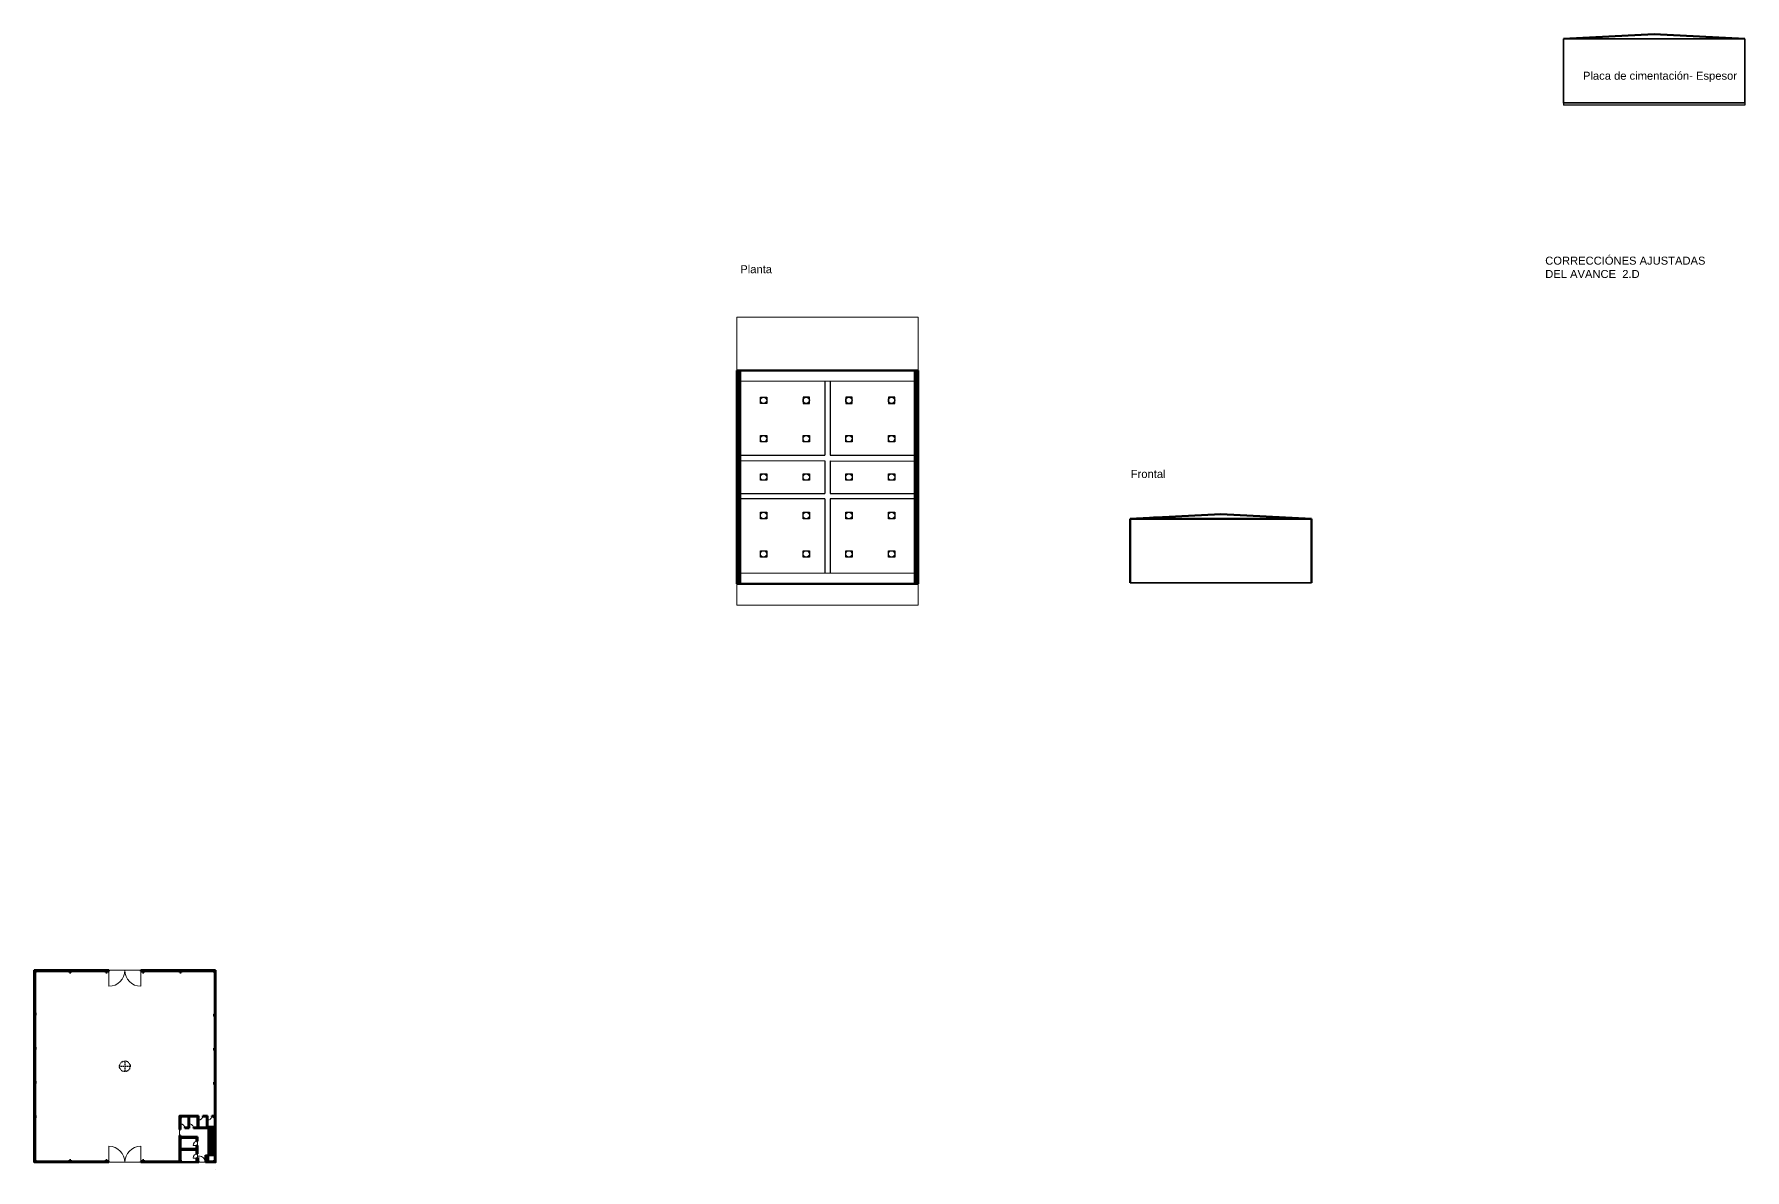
# Model space of a CAD drawing. Header units: metres. Extents: x -17 to 589, y -19 to 237.
# Drawn here: x -17 to 303.7, y -19.4 to 193.5 of the extents above; entities that cross this region are included whole.
import ezdxf

# ---------------------------------------------------------------- set-up
doc = ezdxf.new("R2010")
doc.units = ezdxf.units.M
doc.linetypes.add('HIDDEN2', pattern=[0.1875, 0.125, -0.0625])
for name, color, linetype in [('0 - Sketch', 2, 'HIDDEN2'), ('E-AUXL', 7, 'Continuous'), ('S-FNDN', 7, 'Continuous'), ('S-PLAT', 7, 'Continuous')]:
    doc.layers.add(name, color=color, linetype=linetype)
for name, color, linetype, lineweight in [('A-AREA', 7, 'Continuous', 5), ('A-DOOR', 251, 'Continuous', 18), ('A-FLOR', 252, 'Continuous', 35), ('A-FLOR-LEVL', 145, 'Continuous', 18), ('A-GLAZ', 2, 'Continuous', 18), ('A-ROOF', 226, 'Continuous', 53), ('A-WALL', 7, 'Continuous', 60), ('C-WALL', 7, 'Continuous', 60), ('S-BEAM', 1, 'Continuous', 50), ('S-COLS', 1, 'Continuous', 50), ('S-STRS', 4, 'Continuous', 40), ('S-WALL', 7, 'Continuous', 60)]:
    doc.layers.add(name, color=color, linetype=linetype, lineweight=lineweight)
doc.styles.get("Standard").update_dxf_attribs({"font": 'arial.ttf'})

msp = doc.modelspace()

# ---------------------------------------------------------------- linework, layer by layer
at = {"layer": '0 - Sketch'}
for p, q in [((-1, 0), (1, 0)), ((0, 1), (0, -1))]:
    msp.add_line(p, q, dxfattribs=at)
msp.add_circle((0, 0), 1, dxfattribs=at)
at = {"layer": 'A-AREA'}
for p, q in [((114.74, 86.47), (114.74, 140.47)), ((148.74, 140.47), (114.74, 140.47)), ((114.74, 140.47), (114.74, 128.47)), ((148.74, 86.47), (148.74, 140.47)), ((148.74, 140.47), (148.74, 128.47)), ((148.74, 128.47), (114.74, 128.47)), ((148.74, 92.47), (114.74, 92.47)), ((148.74, 86.47), (148.74, 92.47)), ((114.74, 86.47), (148.74, 86.47))]:
    msp.add_line(p, q, dxfattribs=at)
at = {"layer": 'A-DOOR'}
for p, q in [((-3, 18), (3, 18)), ((3, 18), (-3, 18)), ((-3, 18), (-3, 15)), ((-3, 18), (3, 18)), ((3, 18), (-3, 18)), ((3, 18), (3, 15)), ((10.42, -11.6), (10.42, -11.85)), ((10.42, -11.6), (10.42, -11.85)), ((13.71, -11.6), (12.95, -11.6)), ((16.85, -11.6), (16.39, -11.6)), ((-3, -18), (-3, -15)), ((3, -18), (3, -15)), ((10.42, -13), (10.42, -13.25)), ((10.42, -13), (10.42, -13.25)), ((10.42, -13.25), (11.43, -13.25)), ((11.43, -13.25), (11.53, -13.25)), ((13.45, -14.82), (12.79, -14.82)), ((13.6, -14.01), (13.6, -14.82)), ((-3, -18), (3, -18)), ((3, -18), (-3, -18)), ((-3, -18), (3, -18)), ((3, -18), (-3, -18)), ((13.45, -17.19), (12.79, -17.19)), ((13.6, -16.38), (13.6, -17.19)), ((13.89, -17.85), (13.89, -16.8)), ((13.89, -18), (15.09, -18))]:
    msp.add_line(p, q, dxfattribs=at)
for centre, radius, start, end in [((-3, 18), 3, 270, 0), ((3, 18), 3, 180, 270), ((13.78, -9.27), 0.81, 270.3322, 0.001), ((15.51, -9.27), 0.81, 269.9701, 0.2386), ((10.42, -11.6), 0.81, 359.999, 89.6678), ((12.07, -11.59), 0.81, 359.7614, 90.0299), ((-3, -18), 3, 0, 90), ((3, -18), 3, 90, 180), ((13.6, -14.82), 0.81, 90, 180), ((13.6, -17.19), 0.81, 90, 180), ((13.89, -18), 1.2, 0, 90)]:
    msp.add_arc(centre, radius, start, end, dxfattribs=at)
at = {"layer": 'A-FLOR'}
msp.add_line((188.48, 90.65), (222.48, 90.65), dxfattribs=at)
msp.add_lwpolyline([(269.73, 192.62), (269.73, 180.62), (303.73, 180.62), (303.73, 192.62)], close=True, dxfattribs=at)
at = {"layer": 'A-FLOR-LEVL'}
for p, q in [((10.27, -9.27), (13.78, -9.27)), ((10.27, -9.42), (10.27, -17.85)), ((14.6, -9.27), (15.5, -9.27)), ((16.32, -9.27), (17, -9.27))]:
    msp.add_line(p, q, dxfattribs=at)
at = {"layer": 'A-GLAZ'}
for p, q in [((-10.88, 18), (-13.88, 18)), ((-13.88, 18), (-13.88, 17.85)), ((-10.88, 17.93), (-13.88, 17.93)), ((-13.88, 17.85), (-10.88, 17.85)), ((-10.88, 17.85), (-10.88, 18)), ((-7.88, 17.85), (-7.88, 18)), ((-7.88, 18), (-4.88, 18)), ((-7.88, 17.93), (-4.88, 17.93)), ((-4.88, 17.85), (-7.88, 17.85)), ((-4.88, 18), (-4.88, 17.85)), ((7.12, 18), (4.12, 18)), ((4.12, 18), (4.12, 17.85)), ((4.12, 17.93), (7.12, 17.93)), ((4.12, 17.85), (7.12, 17.85)), ((7.12, 17.85), (7.12, 18)), ((13.53, 18), (10.53, 18)), ((10.53, 18), (10.53, 17.85)), ((10.53, 17.93), (13.53, 17.93)), ((10.53, 17.85), (13.53, 17.85)), ((13.53, 17.85), (13.53, 18)), ((-13.8, -18), (-13.8, -17.85)), ((-13.8, -17.85), (-10.8, -17.85)), ((-10.8, -17.92), (-13.8, -17.92)), ((-10.8, -18), (-13.8, -18)), ((-12.82, -18), (-9.82, -18)), ((-10.8, -17.85), (-10.8, -18)), ((-7.82, -18), (-6.44, -18)), ((7.1, -17.85), (4.1, -17.85)), ((4.1, -17.85), (4.1, -18)), ((4.1, -17.92), (7.1, -17.92)), ((4.1, -18), (7.1, -18)), ((4.46, -18), (6.46, -18)), ((7.1, -18), (7.1, -17.85)), ((7.33, -18), (9.33, -18)), ((13.45, -17.85), (10.52, -17.85)), ((10.52, -17.85), (10.52, -18)), ((10.52, -17.92), (13.45, -17.92)), ((10.52, -18), (13.45, -18)), ((10.88, -18), (12.88, -18)), ((13.45, -18), (13.45, -17.85))]:
    msp.add_line(p, q, dxfattribs=at)
at = {"layer": 'A-ROOF'}
for p, q in [((269.73, 192.62), (286.73, 193.52)), ((286.73, 193.52), (303.73, 192.62)), ((114.74, 128.47), (114.74, 130.47)), ((148.74, 130.47), (114.74, 130.47)), ((114.74, 130.47), (115.14, 130.47)), ((114.74, 90.47), (114.74, 128.47)), ((115.14, 90.47), (115.14, 130.47)), ((148.14, 130.47), (148.14, 130.27)), ((148.74, 130.47), (148.34, 130.47)), ((148.34, 130.27), (148.34, 130.47)), ((148.34, 90.47), (148.34, 130.27)), ((148.74, 128.47), (148.74, 130.47)), ((148.74, 92.47), (148.74, 128.47)), ((188.48, 102.65), (205.48, 103.55)), ((205.48, 103.55), (222.48, 102.65)), ((114.74, 92.47), (114.74, 90.47)), ((148.74, 90.47), (114.74, 90.47)), ((114.74, 90.47), (115.14, 90.47)), ((148.74, 90.47), (148.34, 90.47)), ((148.74, 92.47), (148.74, 92.47)), ((148.74, 92.47), (148.74, 90.47)), ((17, -18), (17, -18))]:
    msp.add_line(p, q, dxfattribs=at)
at = {"layer": 'A-WALL'}
for p, q in [((188.48, 102.65), (188.48, 90.65)), ((222.48, 102.65), (222.48, 90.65)), ((-17, -18), (-17, 18)), ((-17, 18), (-3, 18)), ((-16.85, 17.6), (-16.85, 10)), ((-10.4, 17.85), (-16.75, 17.85)), ((-3.55, 17.85), (-10.15, 17.85)), ((-3.3, 18), (-3, 18)), ((-3, 17.85), (-3.3, 17.85)), ((3, 18), (17, 18)), ((3, 18), (3.3, 18)), ((3.3, 17.85), (3, 17.85)), ((10.28, 17.85), (3.55, 17.85)), ((16.75, 17.85), (10.53, 17.85)), ((16.85, 9.8), (16.85, 17.6)), ((17, -9.42), (17, 18)), ((-16.85, 9.6), (-16.85, 3.6)), ((16.85, 3.4), (16.85, 9.4)), ((-16.85, 3.2), (-16.85, -2.8)), ((16.85, -3), (16.85, 3)), ((-16.85, -3.2), (-16.85, -9.2)), ((16.85, -9.27), (16.85, -3.4)), ((-16.85, -9.6), (-16.85, -17.6)), ((10.27, -9.27), (10.27, -11.6)), ((10.27, -11.6), (10.27, -9.27)), ((10.27, -9.27), (13.78, -9.27)), ((10.52, -9.42), (11.84, -9.42)), ((12.06, -9.42), (13.63, -9.42)), ((13.78, -9.27), (13.71, -9.27)), ((13.78, -11.45), (13.78, -9.27)), ((14.6, -9.27), (15.5, -9.27)), ((15.5, -9.27), (14.6, -9.27)), ((14.6, -9.42), (14.6, -9.27)), ((14.6, -9.42), (15.35, -9.42)), ((17, -9.27), (16.32, -9.27)), ((16.32, -9.27), (17, -9.27)), ((16.32, -9.42), (16.32, -9.27)), ((16.32, -9.42), (16.75, -9.42)), ((17, -11.75), (17, -9.42)), ((10.27, -11.6), (10.27, -11.85)), ((10.27, -11.85), (10.42, -11.85)), ((10.42, -9.67), (10.42, -11.6)), ((10.42, -11.6), (10.42, -10.79)), ((10.42, -11.6), (10.42, -11.85)), ((10.42, -11.6), (10.42, -11.85)), ((11.23, -11.6), (11.23, -11.45)), ((11.23, -11.45), (11.84, -11.45)), ((11.99, -11.6), (11.23, -11.6)), ((11.84, -11.45), (11.26, -11.45)), ((11.99, -11.6), (11.27, -11.6)), ((12.06, -11.6), (11.99, -11.6)), ((12.88, -11.59), (12.88, -11.44)), ((13.63, -11.45), (12.88, -11.45)), ((13.71, -11.6), (12.88, -11.6)), ((13.71, -11.6), (13.56, -11.6)), ((13.71, -11.6), (13.78, -11.6)), ((13.78, -11.45), (15.35, -11.45)), ((15.5, -11.6), (13.78, -11.6)), ((16.85, -11.45), (15.5, -11.45)), ((16.85, -11.6), (15.5, -11.6)), ((16.85, -9.67), (16.85, -11.45)), ((16.85, -11.45), (16.85, -9.67)), ((16.85, -11.6), (16.85, -11.6)), ((16.85, -11.6), (16.85, -11.6)), ((16.85, -11.75), (16.85, -17.6)), ((17, -11.75), (17, -18)), ((10.42, -13), (10.27, -13)), ((10.27, -13), (10.27, -13.25)), ((10.27, -13.25), (10.27, -15.58)), ((10.27, -15.58), (10.27, -17.85)), ((10.42, -13.25), (10.42, -13)), ((10.42, -13), (10.42, -13.25)), ((10.42, -13.25), (10.99, -13.25)), ((11.43, -13.25), (10.42, -13.25)), ((10.42, -13.65), (10.42, -15.5)), ((10.42, -15.65), (10.42, -17.6)), ((10.52, -13.4), (11, -13.4)), ((10.52, -13.4), (11.43, -13.4)), ((10.52, -13.4), (11.03, -13.4)), ((10.99, -13.25), (10.84, -13.25)), ((11.03, -13.4), (10.98, -13.4)), ((11.03, -13.25), (10.99, -13.25)), ((11.43, -13.25), (11.53, -13.25)), ((11.53, -13.4), (11.43, -13.4)), ((11.53, -13.25), (12.34, -13.25)), ((12.34, -13.4), (11.53, -13.4)), ((13.45, -13.25), (12.34, -13.25)), ((12.34, -13.4), (13.45, -13.4)), ((13.45, -13.25), (13.6, -13.25)), ((13.45, -13.4), (13.45, -14.01)), ((13.45, -13.4), (13.45, -14.01)), ((13.6, -14.01), (13.45, -14.01)), ((13.6, -14.82), (13.45, -14.82)), ((13.45, -14.82), (13.45, -15.43)), ((13.45, -16.38), (13.45, -15.73)), ((13.6, -13.25), (13.6, -14.01)), ((13.6, -13.25), (13.6, -14.01)), ((13.6, -14.82), (13.6, -15.58)), ((13.6, -15.58), (13.6, -16.38)), ((13.6, -15.58), (13.6, -16.38)), ((-17, -18), (-3.55, -18)), ((-16.75, -17.85), (-10.4, -17.85)), ((-10.15, -17.85), (-3.55, -17.85)), ((-3.55, -17.85), (-3.55, -18)), ((-3, -17.85), (-3.3, -17.85)), ((-3.3, -18), (-3, -18)), ((3.3, -17.85), (3, -17.85)), ((3, -18), (3.3, -18)), ((10.27, -17.85), (3.55, -17.85)), ((10.27, -17.85), (3.55, -17.85)), ((3.55, -17.85), (3.55, -18)), ((3.55, -18), (13.89, -18)), ((10.12, -18), (13.45, -18)), ((13.45, -16.38), (13.6, -16.38)), ((13.45, -18), (13.45, -17.19)), ((13.6, -17.19), (13.45, -17.19)), ((13.6, -17.19), (13.6, -17.85)), ((13.6, -17.85), (13.89, -17.85)), ((13.6, -17.85), (13.89, -17.85)), ((13.89, -18), (13.89, -17.85)), ((15.09, -17.85), (15.09, -18)), ((15.09, -18), (17, -18)), ((15.15, -17.85), (16.75, -17.85))]:
    msp.add_line(p, q, dxfattribs=at)
at = {"layer": 'C-WALL'}
for p, q in [((-3, 18), (-3, 17.85)), ((-3, 18), (-3, 17.85)), ((3, 17.85), (3, 18)), ((3, 17.85), (3, 18)), ((-3, -18), (-3, -17.85)), ((-3, -18), (-3, -17.85)), ((3, -17.85), (3, -18)), ((3, -17.85), (3, -18))]:
    msp.add_line(p, q, dxfattribs=at)
at = {"layer": 'E-AUXL'}
for p, q in [((275.33, 192.92), (274.13, 192.92)), ((274.13, 192.92), (274.13, 192.86)), ((275.27, 192.92), (275.27, 192.92)), ((275.27, 192.62), (283.27, 192.62)), ((283.27, 193.33), (282.07, 193.33)), ((282.07, 193.33), (282.07, 193.27)), ((290.07, 193.34), (291.27, 193.34)), ((291.27, 193.34), (291.27, 193.28)), ((298.07, 192.92), (299.27, 192.92)), ((299.27, 192.92), (299.27, 192.86)), ((119.15, 125.47), (120.35, 125.47)), ((119.15, 124.27), (119.15, 125.47)), ((120.35, 125.47), (120.35, 124.27)), ((127.15, 125.47), (127.15, 124.27)), ((128.35, 125.47), (127.15, 125.47)), ((128.35, 124.27), (128.35, 125.47)), ((135.15, 125.47), (135.15, 124.27)), ((136.35, 125.47), (135.15, 125.47)), ((135.15, 125.47), (135.15, 124.27)), ((136.35, 125.47), (135.15, 125.47)), ((136.35, 124.27), (136.35, 125.47)), ((136.35, 124.27), (136.35, 125.47)), ((143.15, 125.47), (143.15, 124.27)), ((144.35, 125.47), (143.15, 125.47)), ((143.15, 125.47), (143.15, 124.27)), ((144.35, 125.47), (143.15, 125.47)), ((144.35, 124.27), (144.35, 125.47)), ((144.35, 124.27), (144.35, 125.47)), ((120.35, 124.27), (119.15, 124.27)), ((127.15, 124.27), (128.35, 124.27)), ((135.15, 124.27), (136.35, 124.27)), ((135.15, 124.27), (136.35, 124.27)), ((143.15, 124.27), (144.35, 124.27)), ((143.15, 124.27), (144.35, 124.27)), ((119.15, 118.27), (120.35, 118.27)), ((119.15, 117.07), (119.15, 118.27)), ((120.35, 117.07), (119.15, 117.07)), ((120.35, 118.27), (120.35, 117.07)), ((127.15, 118.27), (128.35, 118.27)), ((127.15, 117.07), (127.15, 118.27)), ((128.35, 117.07), (127.15, 117.07)), ((128.35, 118.27), (128.35, 117.07)), ((135.15, 118.27), (136.35, 118.27)), ((135.15, 117.07), (135.15, 118.27)), ((136.35, 117.07), (135.15, 117.07)), ((136.35, 118.27), (136.35, 117.07)), ((143.15, 118.27), (144.35, 118.27)), ((143.15, 117.07), (143.15, 118.27)), ((144.35, 117.07), (143.15, 117.07)), ((144.35, 118.27), (144.35, 117.07)), ((119.15, 111.07), (120.35, 111.07)), ((119.15, 109.87), (119.15, 111.07)), ((120.35, 109.87), (119.15, 109.87)), ((120.35, 111.07), (120.35, 109.87)), ((127.15, 111.07), (128.35, 111.07)), ((127.15, 109.87), (127.15, 111.07)), ((128.35, 109.87), (127.15, 109.87)), ((128.35, 111.07), (128.35, 109.87)), ((135.15, 111.07), (136.35, 111.07)), ((135.15, 109.87), (135.15, 111.07)), ((136.35, 109.87), (135.15, 109.87)), ((136.35, 111.07), (136.35, 109.87)), ((143.15, 111.07), (144.35, 111.07)), ((143.15, 109.87), (143.15, 111.07)), ((144.35, 109.87), (143.15, 109.87)), ((144.35, 111.07), (144.35, 109.87)), ((119.15, 103.87), (120.35, 103.87)), ((119.15, 102.67), (119.15, 103.87)), ((120.35, 102.67), (119.15, 102.67)), ((120.35, 103.87), (120.35, 102.67)), ((127.15, 103.87), (128.35, 103.87)), ((127.15, 102.67), (127.15, 103.87)), ((128.35, 102.67), (127.15, 102.67)), ((128.35, 103.87), (128.35, 102.67)), ((135.15, 103.87), (136.35, 103.87)), ((135.15, 102.67), (135.15, 103.87)), ((136.35, 102.67), (135.15, 102.67)), ((136.35, 103.87), (136.35, 102.67)), ((143.15, 103.87), (144.35, 103.87)), ((143.15, 102.67), (143.15, 103.87)), ((144.35, 102.67), (143.15, 102.67)), ((144.35, 103.87), (144.35, 102.67)), ((188.48, 102.65), (192.88, 102.65)), ((188.48, 102.65), (194.08, 102.65)), ((194.08, 102.95), (192.88, 102.95)), ((192.88, 102.95), (192.88, 102.89)), ((194.01, 102.95), (194.01, 102.94)), ((194.01, 102.65), (202.01, 102.65)), ((202.01, 103.36), (200.81, 103.36)), ((200.81, 103.36), (200.81, 103.3)), ((202.01, 102.65), (210.01, 102.65)), ((202.01, 102.65), (208.81, 102.65)), ((208.81, 103.37), (210.01, 103.37)), ((210.01, 103.37), (210.01, 103.31)), ((210.01, 102.65), (216.81, 102.65)), ((216.81, 102.95), (218.01, 102.95)), ((218.01, 102.95), (218.01, 102.89)), ((119.15, 96.67), (120.35, 96.67)), ((119.15, 95.47), (119.15, 96.67)), ((120.35, 96.67), (120.35, 95.47)), ((127.15, 96.67), (128.35, 96.67)), ((127.15, 95.47), (127.15, 96.67)), ((128.35, 96.67), (128.35, 95.47)), ((135.15, 96.67), (136.35, 96.67)), ((135.15, 95.47), (135.15, 96.67)), ((136.35, 96.67), (136.35, 95.47)), ((143.15, 96.67), (144.35, 96.67)), ((143.15, 95.47), (143.15, 96.67)), ((144.35, 96.67), (144.35, 95.47)), ((120.35, 95.47), (119.15, 95.47)), ((128.35, 95.47), (127.15, 95.47)), ((136.35, 95.47), (135.15, 95.47)), ((144.35, 95.47), (143.15, 95.47))]:
    msp.add_line(p, q, dxfattribs=at)
for points in [[(274.13, 192.62), (269.73, 192.62), (275.33, 192.62)], [(290.07, 192.62), (283.27, 192.62), (291.27, 192.62), (298.07, 192.62)]]:
    msp.add_lwpolyline(points, dxfattribs=at)
for centre in [(119.75, 124.87), (127.75, 124.87), (135.75, 124.87), (143.75, 124.87), (119.75, 117.67), (127.75, 117.67), (135.75, 117.67), (143.75, 117.67), (119.75, 110.47), (127.75, 110.47), (135.75, 110.47), (143.75, 110.47), (119.75, 103.27), (127.75, 103.27), (135.75, 103.27), (143.75, 103.27), (119.75, 96.07), (127.75, 96.07), (135.75, 96.07), (143.75, 96.07)]:
    msp.add_circle(centre, 0.6, dxfattribs=at)
at = {"layer": 'S-BEAM'}
for p, q in [((114.74, 130.47), (114.74, 129.87)), ((114.74, 130.47), (114.74, 130.47)), ((114.74, 130.47), (115.34, 130.47)), ((114.74, 129.87), (114.74, 90.47)), ((115.34, 130.47), (115.34, 129.87)), ((115.34, 90.77), (115.34, 130.17)), ((148.74, 130.47), (148.14, 130.47)), ((148.14, 130.47), (148.14, 129.87)), ((148.14, 129.87), (148.14, 90.47)), ((148.74, 130.47), (148.74, 129.87)), ((148.74, 129.87), (148.74, 90.47)), ((188.48, 102.65), (222.48, 102.65)), ((114.74, 90.47), (114.74, 91.07)), ((114.74, 90.47), (115.34, 90.47)), ((115.34, 90.47), (115.34, 91.07)), ((148.14, 90.47), (148.14, 91.07)), ((148.74, 90.47), (148.14, 90.47)), ((148.74, 90.47), (148.74, 91.07)), ((148.74, 91.07), (148.74, 91.07)), ((17, -19.4), (17, -19.4))]:
    msp.add_line(p, q, dxfattribs=at)
at = {"layer": 'S-COLS'}
for p, q in [((-16.75, 18), (-17, 18)), ((-16.75, 18), (-17, 18)), ((-16.75, 17.6), (-16.75, 18)), ((-10.15, 18), (-10.4, 18)), ((-10.15, 18), (-10.4, 17.6)), ((-10.4, 18), (-10.15, 17.6)), ((-10.4, 18), (-10.4, 17.6)), ((-10.4, 17.6), (-10.15, 17.6)), ((-10.15, 17.6), (-10.15, 18)), ((-3.3, 18), (-3.55, 18)), ((-3.3, 18), (-3.55, 17.6)), ((-3.55, 18), (-3.3, 17.6)), ((-3.55, 18), (-3.55, 17.6)), ((-3.55, 17.6), (-3.3, 17.6)), ((-3.3, 17.6), (-3.3, 18)), ((3.55, 18), (3.3, 18)), ((3.55, 18), (3.3, 17.6)), ((3.3, 18), (3.55, 17.6)), ((3.3, 18), (3.3, 17.6)), ((3.3, 17.6), (3.55, 17.6)), ((3.55, 17.6), (3.55, 18)), ((10.4, 18), (10.28, 18)), ((10.53, 18), (10.28, 17.6)), ((10.28, 18), (10.53, 17.6)), ((10.28, 18), (10.28, 17.6)), ((10.28, 17.6), (10.4, 17.6)), ((10.28, 17.6), (10.53, 17.6)), ((10.53, 17.6), (10.53, 18)), ((17, 18), (16.75, 17.6)), ((16.75, 18), (17, 17.6)), ((16.75, 18), (16.75, 17.6)), ((16.75, 17.6), (17, 17.6)), ((17, 17.6), (17, 18)), ((-17, 10), (-16.75, 10)), ((-16.75, 10), (-16.75, 9.6)), ((16.75, 9.8), (17, 9.8)), ((-17, 3.6), (-16.75, 3.6)), ((-16.75, 3.6), (-16.75, 3.2)), ((16.75, 3.4), (17, 3.4)), ((-17, -2.8), (-16.75, -2.8)), ((-16.75, -2.8), (-16.75, -3.2)), ((16.75, -3), (17, -3)), ((-17, -9.2), (-16.75, -9.2)), ((-16.75, -9.2), (-16.75, -9.6)), ((10.27, -9.27), (10.52, -9.27)), ((10.27, -9.67), (10.27, -9.27)), ((10.27, -9.27), (10.52, -9.27)), ((10.52, -9.67), (10.52, -9.27)), ((16.75, -9.27), (17, -9.27)), ((10.27, -13.25), (10.52, -13.25)), ((10.27, -13.65), (10.27, -13.25)), ((10.27, -13.25), (10.52, -13.25)), ((10.52, -13.65), (10.52, -13.25)), ((-17, -17.6), (-17, -18)), ((-17, -18), (-17, -17.6)), ((-17, -17.6), (-16.75, -17.6)), ((-16.75, -17.6), (-16.75, -18)), ((-10.15, -17.6), (-10.4, -17.6)), ((-10.15, -17.6), (-10.4, -18)), ((-10.4, -17.6), (-10.15, -18)), ((-10.4, -17.6), (-10.4, -18)), ((-10.4, -18), (-10.15, -18)), ((-10.15, -18), (-10.15, -17.6)), ((-3.3, -17.6), (-3.55, -17.6)), ((-3.3, -17.6), (-3.55, -18)), ((-3.55, -17.6), (-3.3, -18)), ((-3.55, -17.6), (-3.55, -18)), ((-3.3, -18), (-3.55, -18)), ((-3.3, -18), (-3.3, -17.6)), ((3.55, -17.6), (3.3, -17.6)), ((3.55, -17.6), (3.3, -18)), ((3.3, -17.6), (3.55, -18)), ((3.3, -17.6), (3.3, -18)), ((3.55, -18), (3.3, -18)), ((3.55, -18), (3.55, -17.6)), ((10.52, -17.6), (10.27, -17.6)), ((10.52, -17.6), (10.27, -18)), ((10.27, -17.6), (10.52, -18)), ((10.27, -17.6), (10.27, -18)), ((10.52, -18), (10.27, -18)), ((10.52, -18), (10.52, -17.6)), ((16.75, -17.6), (17, -17.6)), ((17, -18), (16.75, -18))]:
    msp.add_line(p, q, dxfattribs=at)
for points in [[(-16.75, 17.6), (-17, 17.6), (-17, 18), (-16.75, 17.6), (-17, 17.6), (-16.75, 18)], [(-16.75, 9.6), (-17, 9.6), (-17, 10), (-16.75, 9.6), (-17, 9.6), (-16.75, 10)], [(17, 9.4), (16.75, 9.4), (16.75, 9.8), (17, 9.4), (16.75, 9.4), (17, 9.8)], [(-16.75, 3.2), (-17, 3.2), (-17, 3.6), (-16.75, 3.2), (-17, 3.2), (-16.75, 3.6)], [(17, 3), (16.75, 3), (16.75, 3.4), (17, 3), (16.75, 3), (17, 3.4)], [(-16.75, -3.2), (-17, -3.2), (-17, -2.8), (-16.75, -3.2), (-17, -3.2), (-16.75, -2.8)], [(17, -3.4), (16.75, -3.4), (16.75, -3), (17, -3.4), (16.75, -3.4), (17, -3)], [(-16.75, -9.6), (-17, -9.6), (-17, -9.2), (-16.75, -9.6), (-17, -9.6), (-16.75, -9.2)], [(10.52, -9.67), (10.27, -9.67), (10.27, -9.27), (10.52, -9.67), (10.27, -9.67), (10.52, -9.27)], [(17, -9.67), (16.75, -9.67), (16.75, -9.27), (17, -9.67), (16.75, -9.67), (17, -9.27)], [(10.52, -13.65), (10.27, -13.65), (10.27, -13.25), (10.52, -13.65), (10.27, -13.65), (10.52, -13.25)], [(-16.75, -18), (-17, -18), (-17, -17.6), (-16.75, -18), (-17, -18), (-16.75, -17.6)], [(17, -18), (16.75, -18), (16.75, -17.6), (17, -18), (16.75, -18), (17, -17.6)]]:
    msp.add_lwpolyline(points, dxfattribs=at)
at = {"layer": 'S-FNDN'}
for p, q in [((269.73, 180.62), (269.73, 180.22)), ((303.73, 180.22), (269.73, 180.22)), ((303.73, 180.62), (303.73, 180.22))]:
    msp.add_line(p, q, dxfattribs=at)
msp.add_lwpolyline([(269.73, 192.62), (269.73, 180.62), (303.73, 180.62), (303.73, 192.62)], dxfattribs=at)
at = {"layer": 'S-PLAT'}
for p, q in [((269.73, 192.62), (286.73, 193.52)), ((303.73, 192.62), (286.73, 193.52)), ((115.14, 130.47), (115.34, 130.47)), ((131.23, 128.47), (131.23, 114.58)), ((131.23, 128.47), (131.23, 114.58)), ((132.26, 128.47), (132.26, 114.58)), ((115.14, 114.58), (131.23, 114.58)), ((115.14, 113.56), (131.23, 113.52)), ((131.23, 113.52), (131.23, 107.39)), ((132.26, 114.58), (133.66, 114.58)), ((132.26, 113.51), (148.34, 113.47)), ((132.26, 113.51), (132.26, 107.39)), ((133.66, 114.58), (148.34, 114.58)), ((115.14, 107.39), (120.87, 107.39)), ((131.23, 106.37), (115.14, 106.37)), ((119.75, 107.39), (119.75, 107.39)), ((119.75, 107.39), (131.23, 107.39)), ((131.23, 106.37), (131.23, 92.47)), ((132.26, 107.39), (148.34, 107.39)), ((148.34, 106.37), (132.26, 106.37)), ((132.26, 106.37), (132.26, 92.47)), ((188.48, 102.65), (205.48, 103.55)), ((188.48, 102.65), (188.48, 90.65)), ((222.48, 102.65), (205.48, 103.55)), ((222.48, 90.65), (222.48, 102.65)), ((188.48, 90.65), (222.48, 90.65))]:
    msp.add_line(p, q, dxfattribs=at)
at = {"layer": 'S-STRS'}
for p, q in [((15.65, -11.33), (16.85, -11.33)), ((16.85, -11.33), (15.65, -11.33)), ((15.65, -16.65), (15.65, -11.33)), ((15.65, -11.61), (16.85, -11.61)), ((16.85, -11.61), (15.65, -11.61)), ((15.65, -11.89), (16.85, -11.89)), ((16.85, -11.89), (15.65, -11.89)), ((15.65, -12.17), (16.85, -12.17)), ((16.85, -12.17), (15.65, -12.17)), ((15.65, -12.45), (16.85, -12.45)), ((16.85, -12.45), (15.65, -12.45)), ((15.65, -12.73), (16.85, -12.73)), ((16.85, -12.73), (15.65, -12.73)), ((16.85, -11.45), (16.85, -10.77)), ((16.85, -16.65), (16.85, -11.33)), ((15.65, -13.01), (16.85, -13.01)), ((16.85, -13.01), (15.65, -13.01)), ((15.65, -13.29), (16.85, -13.29)), ((16.85, -13.29), (15.65, -13.29)), ((15.65, -13.57), (16.85, -13.57)), ((16.85, -13.57), (15.65, -13.57)), ((15.65, -13.85), (16.85, -13.85)), ((16.85, -13.85), (15.65, -13.85)), ((15.65, -14.13), (16.85, -14.13)), ((16.85, -14.13), (15.65, -14.13)), ((15.65, -14.41), (16.85, -14.41)), ((16.85, -14.41), (15.65, -14.41)), ((15.65, -14.69), (16.85, -14.69)), ((16.85, -14.69), (15.65, -14.69)), ((15.65, -14.97), (16.85, -14.97)), ((16.85, -14.97), (15.65, -14.97)), ((15.65, -15.25), (16.85, -15.25)), ((16.85, -15.25), (15.65, -15.25)), ((15.65, -15.53), (16.85, -15.53)), ((16.85, -15.53), (15.65, -15.53)), ((15.65, -15.81), (16.85, -15.81)), ((16.85, -15.81), (15.65, -15.81)), ((15.65, -16.65), (15.65, -15.82)), ((15.65, -16.65), (15.65, -15.82)), ((15.09, -17.85), (15.09, -16.65)), ((15.09, -16.65), (15.37, -16.65)), ((15.37, -17.85), (15.09, -17.85)), ((15.37, -17.85), (15.15, -17.85)), ((15.37, -16.65), (15.37, -17.85)), ((15.37, -16.65), (16.85, -16.65)), ((15.65, -16.09), (16.85, -16.09)), ((16.85, -16.09), (15.65, -16.09)), ((15.65, -16.37), (16.85, -16.37)), ((15.65, -16.65), (16.85, -16.65)), ((15.65, -17.85), (15.65, -16.65)), ((16.75, -17.85), (15.65, -17.85))]:
    msp.add_line(p, q, dxfattribs=at)
at = {"layer": 'S-WALL'}
for p, q in [((11.84, -9.42), (11.84, -9.42)), ((11.84, -9.42), (11.91, -9.42)), ((11.91, -9.42), (11.91, -11.45)), ((12.06, -11.6), (12.06, -9.42)), ((13.63, -9.42), (13.63, -11.45)), ((15.28, -9.42), (15.35, -9.42)), ((15.35, -9.42), (15.35, -11.45)), ((15.5, -11.45), (15.5, -9.27)), ((11.84, -11.45), (11.91, -11.45)), ((11.99, -11.6), (12.06, -11.6)), ((13.63, -11.6), (13.78, -11.6)), ((13.45, -15.5), (10.42, -15.5)), ((13.45, -15.65), (10.42, -15.65)), ((13.45, -15.5), (13.45, -14.83)), ((13.45, -15.5), (13.45, -14.83)), ((13.45, -15.5), (13.45, -14.83)), ((13.45, -15.43), (13.45, -15.5)), ((13.45, -15.65), (13.45, -16.28))]:
    msp.add_line(p, q, dxfattribs=at)

# ---------------------------------------------------------------- texts
at = {"layer": 'A-FLOR'}
msp.add_text('Frontal', height=1.5, dxfattribs=at).set_placement((188.6, 110.32))
at = {"layer": 'E-AUXL', "char_height": 1.5, "attachment_point": 1}
for s, width, insert in [('CORRECCIÓNES AJUSTADAS DEL AVANCE  2.D', 31.5286, (266.31, 151.81)), ('\\pxt2;Planta', 4.3283, (115.39, 150.21))]:
    msp.add_mtext_dynamic_manual_height_columns(s, width=width, gutter_width=7.5, heights=[0], dxfattribs=dict(at, insert=insert))
at = {"layer": 'S-FNDN', "insert": (273.39, 186.48), "char_height": 1.5, "attachment_point": 1}
msp.add_mtext_dynamic_manual_height_columns('\\pxtc11;Placa de cimentación- Espesor', width=30.1861, gutter_width=7.5, heights=[1.92], dxfattribs=at)

doc.saveas('drawing.dxf')
